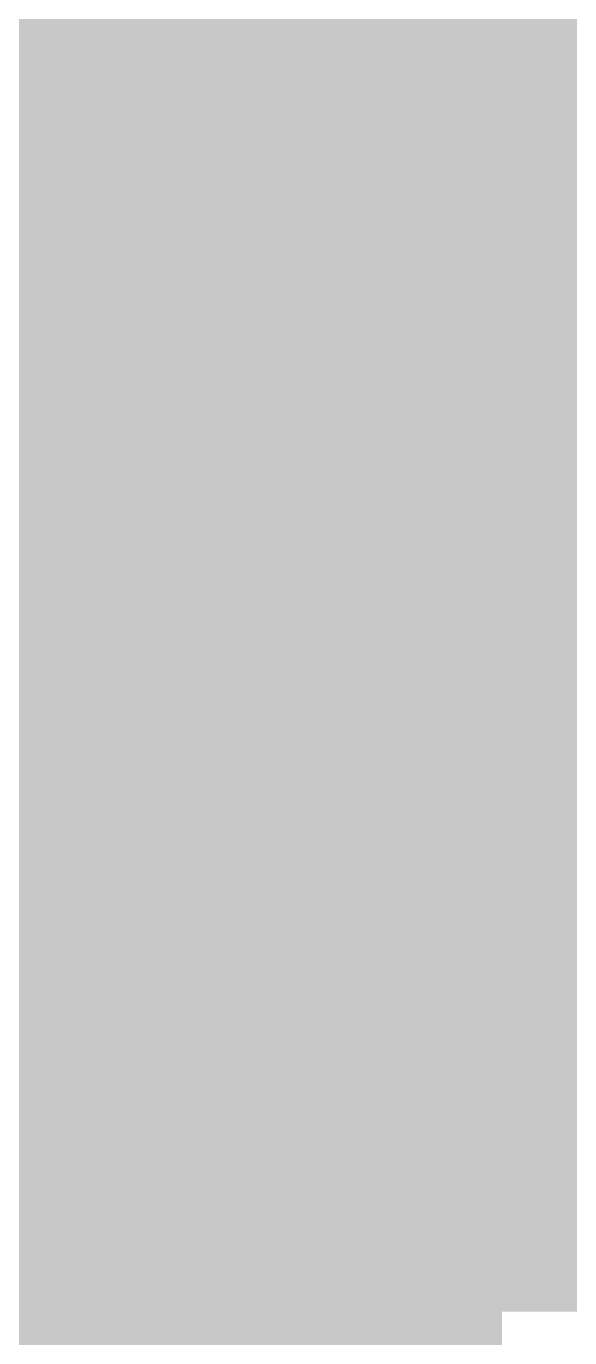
# Model space of a CAD drawing. Extents: x -3 to 92, y -53 to 125.
# Drawn here: x 30.93 to 34.84, y 5.46 to 14.91 of the extents above; entities that cross this region are included whole.
import ezdxf

# ---------------------------------------------------------------- set-up
doc = ezdxf.new("R2010")
doc.units = 0
doc.header["$MEASUREMENT"] = 0
doc.layers.get('0').update_dxf_attribs({"linetype": 'CONTINUOUS'})
for name, color, linetype in [('23-325-0_AST', 7, 'CONTINUOUS'), ('23-325-0_BOT', 7, 'CONTINUOUS'), ('23-325-0_DRD', 2, 'CONTINUOUS'), ('23-325-0_IN1', 4, 'CONTINUOUS'), ('23-325-0_IN2', 3, 'CONTINUOUS'), ('23-325-0_SMT', 10, 'CONTINUOUS'), ('23-325-0_SPT', 14, 'CONTINUOUS'), ('23-325-0_SST', 9, 'CONTINUOUS'), ('23-325-0_TOP', 12, 'CONTINUOUS'), ('THRUHOLE_TAP', 8, 'CONTINUOUS')]:
    doc.layers.add(name, color=color, linetype=linetype)

# ---------------------------------------------------------------- blocks, each defined once
blk = doc.blocks.new('ROUND_68')
at = {"const_width": 0.29972}
blk.add_lwpolyline([(-0.14986, 0, 1), (0.14986, 0, 1)], format="xyb", close=True, dxfattribs=at)
blk = doc.blocks.new('ROUND_78')
at = {"const_width": 0.29972}
blk.add_lwpolyline([(-0.14986, 0, 1), (0.14986, 0, 1)], format="xyb", close=True, dxfattribs=at)
blk = doc.blocks.new('RECTANGLE_5')
blk.add_solid([(0.63627, 0.51308), (0.63627, -0.51308), (-0.63627, 0.51308), (-0.63627, -0.51308)])
blk = doc.blocks.new('RECTANGLE_15')
blk.add_solid([(0.8001, 1.24968), (0.8001, -1.24968), (-0.8001, 1.24968), (-0.8001, -1.24968)])
blk = doc.blocks.new('ROUND_84')
at = {"const_width": 0.10033}
blk.add_lwpolyline([(-0.050164, 0, 1), (0.050164, 0, 1)], format="xyb", close=True, dxfattribs=at)

msp = doc.modelspace()

# ---------------------------------------------------------------- linework, layer by layer
at = {"layer": '23-325-0_AST'}
for points, const_width in [([(32.07512, 12.94638), (32.07512, 13.29436), (31.42488, 13.29436), (31.42488, 12.94892)], 0.1524), ([(32.75076, 12.58316), (32.75076, 12.94384), (32.07512, 12.94384), (31.42488, 12.94384), (30.74924, 12.94384), (30.74924, 12.58316)], 0.1524), ([(32.75076, 12.94384), (33.401, 12.94384)], 0.1524), ([(33.89884, 11.79576), (33.89884, 12.446)], 0.1524), ([(33.89884, 9.79424), (33.89884, 11.79576), (33.53816, 11.79576)], 0.1524), ([(34.99358, 9.99236), (34.99612, 9.98982), (35.56, 9.51992), (35.5473, 9.53262), (35.5727, 9.50976), (36.12896, 10.06602), (36.1061, 10.09142), (35.5473, 9.53262)], 0.1524), ([(30.33522, 11.29538), (33.16478, 11.29538)], 0.1524), ([(35.00882, 9.9695), (34.9885, 9.97458), (35.54984, 9.50722), (35.56, 9.51992), (36.0299, 8.95604), (36.03244, 8.9535)], 0.1524), ([(32.75076, 8.64362), (33.20034, 8.64362), (33.89884, 9.34466), (33.89884, 9.79424), (33.53816, 9.79424)], 0.1524), ([(30.74924, 9.0043), (30.74924, 8.64362), (31.42488, 8.64362), (32.07512, 8.64362), (32.07512, 8.29564), (31.42488, 8.29564), (31.42488, 8.64616)], 0.1524), ([(32.75076, 9.0043), (32.75076, 8.64362), (32.07512, 8.64362)], 0.1524), ([(33.56102, 7.80034), (33.36036, 7.80542), (33.36036, -3.99034), (41.25468, -3.99034), (41.25468, 7.80034), (33.56102, 7.80034)], 0.20066), ([(33.9979, 7.38886), (33.9979, 6.42112)], 0.20066), ([(34.17824, 7.41426), (34.17824, 6.39572)], 0.20066), ([(34.35858, 7.37362), (34.35858, 6.43636)], 0.20066), ([(33.81756, 7.28472), (33.81756, 6.52526)], 0.20066), ([(34.50082, 7.28218), (33.81756, 7.28218)], 0.20066), ([(34.53638, 7.24662), (34.53638, 6.56336)], 0.20066), ([(34.62782, 7.10438), (33.69056, 7.10438)], 0.20066), ([(34.66846, 6.92404), (33.64992, 6.92404)], 0.20066), ([(30.861, 6.858), (32.639, 6.858), (32.639, 3.302), (30.861, 3.302), (30.861, 6.858)], 0.1524), ([(34.64306, 6.7437), (33.67532, 6.7437)], 0.20066), ([(34.53892, 6.56336), (33.77946, 6.56336)], 0.20066), ([(31.7373, 5.7658), (31.7373, 6.1214), (31.90748, 6.17982), (32.07766, 6.17982), (32.2453, 6.1214), (32.2453, 5.7658), (32.07766, 5.70738), (31.90748, 5.70738), (31.2293, 5.9436)], 0.1524)]:
    msp.add_lwpolyline(points, dxfattribs=dict(at, const_width=const_width))
for points, const_width in [([(33.89884, 12.44346, 0.4142136), (33.39846, 12.94384)], 0.1524), ([(31.75, 12.79398, 0.4142136), (29.75102, 10.795)], 0.1524), ([(33.74898, 10.795, 0.4142136), (31.75, 12.79398)], 0.1524), ([(31.75, 12.2936, 0.4142136), (30.2514, 10.795)], 0.1524), ([(33.2486, 10.795, 0.4142136), (31.75, 12.2936)], 0.1524), ([(29.75102, 10.795, 0.4142136), (31.75, 8.79602)], 0.1524), ([(31.75, 8.79602, 0.4142136), (33.74898, 10.795)], 0.1524), ([(33.16478, 10.29462, 0.0851927), (33.25066, 10.795)], 0.1524), ([(30.33522, 10.29462, 0.192222), (31.06873, 9.45789)], 0.1524), ([(31.75, 9.29386, 0.3178067), (33.16478, 10.29462)], 0.1524), ([(32.75076, 9.0043, 0.1386132), (33.54009, 9.79316)], 0.1524), ([(31.06928, 9.45896, 0.1183538), (31.75, 9.29554)], 0.1524), ([(34.16046, 7.41426, 0.4142136), (33.65246, 6.90626)], 0.20066), ([(34.66846, 6.90626, 0.4142136), (34.16046, 7.41426)], 0.20066), ([(33.64992, 6.90626, 0.4142136), (34.16046, 6.39572)], 0.20066), ([(34.16046, 6.39572, 0.4142136), (34.671, 6.90626)], 0.20066)]:
    msp.add_lwpolyline(points, format="xyb", dxfattribs=dict(at, const_width=const_width))
at = {"layer": '23-325-0_BOT', "const_width": 0.254}
for points in [[(30.9626, 39.94912), (30.9626, -4.572)], [(31.1912, 39.88562), (31.1912, -4.572)], [(31.4198, 39.57066), (31.4198, -4.572)], [(31.6484, 39.41826), (31.6484, -4.572)], [(31.877, 39.37508), (31.877, -4.572)], [(32.1056, 36.3474), (32.1056, -4.572)], [(32.3342, 36.22548), (32.3342, -4.572)], [(32.5628, 35.12566), (32.5628, -4.572)], [(33.4772, 35.12566), (33.4772, -4.572)], [(32.7914, 34.97326), (32.7914, -4.572)], [(33.02, 34.93008), (33.02, -4.572)], [(33.2486, 34.97326), (33.2486, -4.572)], [(33.7058, 18.17878), (33.7058, -4.572)], [(34.8488, 18.1229), (34.8488, 5.77596)], [(33.9344, 17.8943), (33.9344, -4.572)], [(34.6202, 17.87906), (34.6202, 5.77596)], [(34.163, 17.79778), (34.163, -4.572)], [(34.3916, 17.7927), (34.3916, 5.77596)], [(36.068, 14.859), (29.0322, 14.859)], [(40.894, 14.6304), (29.0322, 14.6304)], [(40.894, 14.4018), (29.0322, 14.4018)], [(40.894, 14.1732), (29.0322, 14.1732)], [(40.894, 13.9446), (29.0322, 13.9446)], [(40.894, 13.716), (29.0322, 13.716)], [(40.894, 13.4874), (29.0322, 13.4874)], [(40.894, 13.2588), (29.0322, 13.2588)], [(40.894, 13.0302), (29.0322, 13.0302)], [(40.894, 12.8016), (29.0322, 12.8016)], [(40.894, 12.573), (29.0322, 12.573)], [(40.894, 12.3444), (29.0322, 12.3444)], [(40.894, 12.1158), (29.0322, 12.1158)], [(40.894, 11.8872), (29.0322, 11.8872)], [(40.894, 11.6586), (29.0322, 11.6586)], [(40.894, 11.43), (29.0322, 11.43)], [(40.894, 11.2014), (29.0322, 11.2014)], [(40.894, 10.9728), (29.0322, 10.9728)], [(40.894, 10.7442), (29.0322, 10.7442)], [(40.894, 10.5156), (29.0322, 10.5156)], [(40.894, 10.287), (29.0322, 10.287)], [(40.894, 10.0584), (29.0322, 10.0584)], [(40.894, 9.8298), (29.0322, 9.8298)], [(40.894, 9.6012), (29.0322, 9.6012)], [(40.894, 9.3726), (29.0322, 9.3726)], [(40.894, 9.144), (29.0322, 9.144)], [(40.894, 8.9154), (29.0322, 8.9154)], [(40.894, 8.6868), (29.0322, 8.6868)], [(40.894, 8.4582), (29.0322, 8.4582)], [(40.894, 8.2296), (29.0322, 8.2296)], [(40.894, 8.001), (29.0322, 8.001)], [(40.894, 7.7724), (29.05506, 7.7724)], [(40.894, 7.5438), (29.17952, 7.5438)], [(40.894, 7.3152), (29.20238, 7.3152)], [(40.894, 7.0866), (29.13888, 7.0866)], [(40.894, 6.858), (28.94584, 6.858)], [(40.894, 6.6294), (-1.27, 6.6294)], [(40.894, 6.4008), (-1.27, 6.4008)], [(40.894, 6.1722), (-1.27, 6.1722)], [(40.894, 5.9436), (-1.27, 5.9436)], [(34.22904, 5.77596), (34.22904, 3.11404)], [(36.89096, 5.77596), (34.22904, 5.77596)], [(34.22904, 5.715), (-1.27, 5.715)], [(34.22904, 5.4864), (-1.27, 5.4864)]]:
    msp.add_lwpolyline(points, dxfattribs=at)
at = {"layer": '23-325-0_DRD', "const_width": 0.254}
for points in [[(33.909, 13.208), (32.639, 11.938)], [(33.909, 11.938), (32.639, 13.208)]]:
    msp.add_lwpolyline(points, dxfattribs=at)
at = {"layer": '23-325-0_IN1', "const_width": 0.254}
for points in [[(30.9626, 39.94912), (30.9626, -4.572)], [(31.1912, 39.88562), (31.1912, -4.572)], [(31.4198, 39.57066), (31.4198, -4.572)], [(31.6484, 31.58998), (31.6484, -4.572)], [(31.877, 31.43758), (31.877, -4.572)], [(32.1056, 31.4198), (32.1056, -4.572)], [(32.3342, 31.4198), (32.3342, -4.572)], [(32.5628, 31.4198), (32.5628, -4.572)], [(32.7914, 31.4198), (32.7914, -4.572)], [(33.02, 31.4198), (33.02, -4.572)], [(33.2486, 31.4198), (33.2486, -4.572)], [(33.4772, 31.4198), (33.4772, -4.572)], [(33.7058, 18.17878), (33.7058, -4.572)], [(34.8488, 18.1229), (34.8488, 5.77596)], [(33.9344, 17.8943), (33.9344, -4.572)], [(34.6202, 17.87906), (34.6202, 5.77596)], [(34.163, 17.79778), (34.163, -4.572)], [(34.3916, 17.7927), (34.3916, 5.77596)], [(50.80762, 14.859), (27.66822, 14.859)], [(50.75936, 14.6304), (27.6733, 14.6304)], [(50.79746, 14.4018), (27.58694, 14.4018)], [(50.94478, 14.1732), (27.34056, 14.1732)], [(51.31054, 13.9446), (18.36928, 13.9446)], [(50.89906, 13.716), (-2.413, 13.716)], [(50.78222, 13.4874), (-2.413, 13.4874)], [(50.7619, 13.2588), (-2.413, 13.2588)], [(50.83048, 13.0302), (-2.413, 13.0302)], [(51.03114, 12.8016), (-2.413, 12.8016)], [(86.36, 12.573), (-2.413, 12.573)], [(86.36, 12.3444), (-2.413, 12.3444)], [(86.36, 12.1158), (-2.413, 12.1158)], [(86.36, 11.8872), (-2.413, 11.8872)], [(86.36, 11.6586), (-2.413, 11.6586)], [(86.36, 11.43), (-2.413, 11.43)], [(86.36, 11.2014), (-2.413, 11.2014)], [(86.36, 10.9728), (-2.413, 10.9728)], [(86.36, 10.7442), (-2.413, 10.7442)], [(86.36, 10.5156), (-2.413, 10.5156)], [(86.36, 10.287), (-2.413, 10.287)], [(86.36, 10.0584), (-2.413, 10.0584)], [(86.36, 9.8298), (-2.413, 9.8298)], [(86.36, 9.6012), (-2.413, 9.6012)], [(86.36, 9.3726), (-2.413, 9.3726)], [(86.36, 9.144), (-2.413, 9.144)], [(86.36, 8.9154), (-2.413, 8.9154)], [(86.36, 8.6868), (-2.413, 8.6868)], [(86.36, 8.4582), (-2.413, 8.4582)], [(86.36, 8.2296), (-2.413, 8.2296)], [(86.36, 8.001), (-2.413, 8.001)], [(86.36, 7.7724), (29.05506, 7.7724)], [(86.36, 7.5438), (29.17952, 7.5438)], [(86.36, 7.3152), (29.20238, 7.3152)], [(86.36, 7.0866), (29.13888, 7.0866)], [(45.21962, 6.858), (28.94584, 6.858)], [(45.02912, 6.6294), (-2.413, 6.6294)], [(44.96562, 6.4008), (-2.413, 6.4008)], [(44.98848, 6.1722), (-2.413, 6.1722)], [(45.1104, 5.9436), (-2.413, 5.9436)], [(34.22904, 5.77596), (34.22904, 3.11404)], [(36.89096, 5.77596), (34.22904, 5.77596)], [(34.22904, 5.715), (-2.413, 5.715)], [(34.22904, 5.4864), (-2.413, 5.4864)]]:
    msp.add_lwpolyline(points, dxfattribs=at)
at = {"layer": '23-325-0_IN2', "const_width": 0.254}
msp.add_lwpolyline([(27.051, 14.732), (40.259, 14.732), (42.545, 17.018), (42.545, 17.145)], dxfattribs=at)
at = {"layer": '23-325-0_SST'}
for points, const_width in [([(40.26662, 14.2748), (34.60242, 14.2748), (34.60242, 8.636), (40.26662, 8.636), (40.26662, 14.2748)], 0.127), ([(32.07512, 12.94638), (32.07512, 13.29436), (31.42488, 13.29436), (31.42488, 12.94892)], 0.1524), ([(32.75076, 12.58316), (32.75076, 12.94384), (32.07512, 12.94384), (31.42488, 12.94384), (30.74924, 12.94384), (30.74924, 12.58316)], 0.1524), ([(32.75076, 12.94384), (33.401, 12.94384)], 0.1524), ([(33.89884, 11.79576), (33.89884, 12.446)], 0.1524), ([(33.89884, 9.79424), (33.89884, 11.79576), (33.53816, 11.79576)], 0.1524), ([(34.99358, 9.99236), (34.99612, 9.98982), (35.56, 9.51992), (35.5473, 9.53262), (35.5727, 9.50976), (36.12896, 10.06602), (36.1061, 10.09142), (35.5473, 9.53262)], 0.1524), ([(30.33522, 11.29538), (33.16478, 11.29538)], 0.1524), ([(35.00882, 9.9695), (34.9885, 9.97458), (35.54984, 9.50722), (35.56, 9.51992), (36.0299, 8.95604), (36.03244, 8.9535)], 0.1524), ([(32.75076, 8.64362), (33.20034, 8.64362), (33.89884, 9.34466), (33.89884, 9.79424), (33.53816, 9.79424)], 0.1524), ([(30.74924, 9.0043), (30.74924, 8.64362), (31.42488, 8.64362), (32.07512, 8.64362), (32.07512, 8.29564), (31.42488, 8.29564), (31.42488, 8.64616)], 0.1524), ([(32.75076, 9.0043), (32.75076, 8.64362), (32.07512, 8.64362)], 0.1524), ([(34.75482, 8.41502), (34.75482, 8.1788)], 0.1524), ([(34.75482, 8.29818), (33.73882, 8.29818), (33.909, 8.1788)], 0.1524), ([(33.56102, 7.80034), (33.36036, 7.80542), (33.36036, -3.99034), (41.25468, -3.99034), (41.25468, 7.80034), (33.56102, 7.80034)], 0.20066), ([(33.9979, 7.38886), (33.9979, 6.42112)], 0.20066), ([(34.17824, 7.41426), (34.17824, 6.39572)], 0.20066), ([(34.35858, 7.37362), (34.35858, 6.43636)], 0.20066), ([(33.81756, 7.28472), (33.81756, 6.52526)], 0.20066), ([(34.50082, 7.28218), (33.81756, 7.28218)], 0.20066), ([(34.53638, 7.24662), (34.53638, 6.56336)], 0.20066), ([(34.62782, 7.10438), (33.69056, 7.10438)], 0.20066), ([(34.66846, 6.92404), (33.64992, 6.92404)], 0.20066), ([(30.861, 6.858), (30.861, 3.302), (32.639, 3.302), (32.639, 6.858), (30.861, 6.858)], 0.1524), ([(34.64306, 6.7437), (33.67532, 6.7437)], 0.20066), ([(34.53892, 6.56336), (33.77946, 6.56336)], 0.20066)]:
    msp.add_lwpolyline(points, dxfattribs=dict(at, const_width=const_width))
for points, const_width in [([(33.89884, 12.44346, 0.4142136), (33.39846, 12.94384)], 0.1524), ([(31.75, 12.79398, 0.4142136), (29.75102, 10.795)], 0.1524), ([(33.74898, 10.795, 0.4142136), (31.75, 12.79398)], 0.1524), ([(31.75, 12.2936, 0.4142136), (30.2514, 10.795)], 0.1524), ([(33.2486, 10.795, 0.4142136), (31.75, 12.2936)], 0.1524), ([(29.75102, 10.795, 0.4142136), (31.75, 8.79602)], 0.1524), ([(31.75, 8.79602, 0.4142136), (33.74898, 10.795)], 0.1524), ([(33.16478, 10.29462, 0.0851927), (33.25066, 10.795)], 0.1524), ([(30.33522, 10.29462, 0.192222), (31.06873, 9.45789)], 0.1524), ([(31.75, 9.29386, 0.3178067), (33.16478, 10.29462)], 0.1524), ([(32.75076, 9.0043, 0.1386132), (33.54009, 9.79316)], 0.1524), ([(31.06928, 9.45896, 0.1183538), (31.75, 9.29554)], 0.1524), ([(34.16046, 7.41426, 0.4142136), (33.65246, 6.90626)], 0.20066), ([(34.66846, 6.90626, 0.4142136), (34.16046, 7.41426)], 0.20066), ([(33.64992, 6.90626, 0.4142136), (34.16046, 6.39572)], 0.20066), ([(34.16046, 6.39572, 0.4142136), (34.671, 6.90626)], 0.20066)]:
    msp.add_lwpolyline(points, format="xyb", dxfattribs=dict(at, const_width=const_width))
at = {"layer": '23-325-0_TOP'}
for points, const_width in [([(34.8488, 16.78686), (34.8488, 14.35608)], 0.254), ([(34.6202, 16.55826), (34.6202, 14.21892)], 0.254), ([(20.955, 7.62), (23.495, 7.62), (32.004, 16.129), (32.893, 16.129)], 0.762), ([(34.3916, 16.32966), (34.3916, 11.91768)], 0.254), ([(34.163, 16.10106), (34.163, 11.14298)], 0.254), ([(31.98114, 15.1003), (31.00578, 14.12494)], 0.254), ([(32.1056, 15.1003), (32.1056, 14.12494)], 0.254), ([(32.3342, 15.1003), (32.3342, 14.12494)], 0.254), ([(32.5628, 15.1003), (32.5628, 14.12494)], 0.254), ([(32.7914, 15.1003), (32.7914, 14.12494)], 0.254), ([(33.02, 15.1003), (33.02, 10.01014)], 0.254), ([(33.2486, 15.1003), (33.2486, 10.22858)], 0.254), ([(33.4772, 15.1003), (33.4772, 10.45718)], 0.254), ([(33.7058, 15.1003), (33.7058, 10.68578)], 0.254), ([(33.9344, 15.1003), (33.9344, 10.91438)], 0.254), ([(31.877, 14.99616), (31.877, 14.12494)], 0.254), ([(36.05276, 14.8844), (31.76524, 14.8844)], 0.254), ([(31.6484, 14.76756), (31.6484, 14.12494)], 0.254), ([(41.1226, 14.6558), (31.53664, 14.6558)], 0.254), ([(31.4198, 14.53896), (31.4198, 14.12494)], 0.254), ([(41.00322, 14.4272), (31.30804, 14.4272)], 0.254), ([(36.703, 14.3637), (34.925, 14.3637)], 0.254), ([(31.1912, 14.31036), (31.1912, 14.12494)], 0.254), ([(34.60496, 14.1986), (31.07944, 14.1986)], 0.254), ([(32.8803, 14.12494), (31.00578, 14.12494)], 0.254), ([(31.75, 14.12494), (31.75, 12.54506)], 0.254), ([(32.8803, 14.12494), (32.8803, 10.96518)], 0.254), ([(34.5313, 13.97), (32.8803, 13.97)], 0.254), ([(34.5313, 13.97), (34.5313, 12.10056)], 0.254), ([(34.5313, 13.7414), (32.8803, 13.7414)], 0.254), ([(34.5313, 13.5128), (32.8803, 13.5128)], 0.254), ([(34.5313, 13.2842), (32.8803, 13.2842)], 0.254), ([(34.5313, 13.0556), (32.8803, 13.0556)], 0.254), ([(34.5313, 12.827), (32.8803, 12.827)], 0.254), ([(30.6197, 12.54506), (31.75, 12.54506)], 0.254), ([(33.274, 12.573), (33.24606, 12.54506), (31.75, 12.54506)], 0.254), ([(32.8803, 12.54506), (31.75, 12.54506)], 0.254), ([(31.75, 10.96518), (31.75, 12.54506)], 0.254), ([(34.5313, 12.5984), (32.8803, 12.5984)], 0.254), ([(34.5313, 12.3698), (32.8803, 12.3698)], 0.254), ([(34.5313, 12.1412), (32.8803, 12.1412)], 0.254), ([(31.75, 9.04494), (33.42894, 9.04494), (35.22472, 10.84072), (35.22472, 11.42746)], 1.27), ([(34.38906, 11.9126), (32.8803, 11.9126)], 0.254), ([(34.29254, 11.684), (32.8803, 11.684)], 0.254), ([(34.25952, 11.4554), (32.8803, 11.4554)], 0.254), ([(34.25952, 11.42746), (34.25952, 11.2395)], 0.254), ([(34.24428, 11.2268), (32.8803, 11.2268)], 0.254), ([(34.25952, 11.2395), (33.02762, 10.01014)], 0.254), ([(32.8803, 10.96518), (30.6197, 10.96518)], 0.254), ([(30.9626, 10.96518), (30.9626, 10.62482)], 0.254), ([(31.1912, 10.96518), (31.1912, 10.62482)], 0.254), ([(31.4198, 10.96518), (31.4198, 10.62482)], 0.254), ([(31.6484, 10.96518), (31.6484, 10.62482)], 0.254), ([(31.877, 10.96518), (31.877, 10.62482)], 0.254), ([(32.1056, 10.96518), (32.1056, 10.62482)], 0.254), ([(32.3342, 10.96518), (32.3342, 10.62482)], 0.254), ([(32.5628, 10.96518), (32.5628, 10.62482)], 0.254), ([(32.7914, 10.96518), (32.7914, 10.62482)], 0.254), ([(34.01568, 10.9982), (32.8803, 10.9982)], 0.254), ([(33.78708, 10.7696), (27.65044, 10.7696)], 0.254), ([(32.8803, 10.62482), (30.6197, 10.62482)], 0.254), ([(32.8803, 10.62482), (32.8803, 10.01014)], 0.254), ([(33.55848, 10.541), (32.8803, 10.541)], 0.254), ([(33.32988, 10.3124), (32.8803, 10.3124)], 0.254), ([(33.10128, 10.0838), (32.8803, 10.0838)], 0.254), ([(33.02762, 10.01014), (32.8803, 10.01014)], 0.254), ([(31.75, 9.04494), (31.75, 6.096)], 1.27), ([(34.54146, 8.79348), (34.11728, 8.3693)], 0.254), ([(34.57448, 8.7122), (34.46018, 8.7122)], 0.254), ([(34.3916, 8.64108), (34.3916, 5.77596)], 0.254), ([(34.6202, 8.64108), (34.6202, 5.77596)], 0.254), ([(43.18, 8.4836), (34.23158, 8.4836)], 0.254), ([(34.8488, 8.50392), (34.8488, 5.77596)], 0.254), ([(36.703, 8.4963), (34.925, 8.4963)], 0.254), ([(34.163, 8.41248), (34.163, 5.42798)], 0.254), ([(33.9344, 8.22198), (33.9344, 5.65658)], 0.254), ([(43.18, 8.255), (33.98266, 8.255)], 0.254), ([(33.7058, 8.12038), (33.7058, 5.88518)], 0.254), ([(32.8803, 8.07974), (32.8803, 7.46506)], 0.254), ([(33.42894, 8.07974), (32.8803, 8.07974)], 0.254), ([(43.18, 8.0264), (32.8803, 8.0264)], 0.254), ([(33.02, 8.07974), (33.02, 6.57098)], 0.254), ([(33.2486, 8.07974), (33.2486, 6.34238)], 0.254), ([(33.4772, 8.07974), (33.4772, 6.11378)], 0.254), ([(43.18, 7.7978), (32.8803, 7.7978)], 0.254), ([(43.18, 7.5692), (32.8803, 7.5692)], 0.254), ([(32.7152, 7.46506), (32.7152, 6.93928)], 0.254), ([(32.8803, 7.46506), (32.7152, 7.46506)], 0.254), ([(32.7914, 7.46506), (32.7914, 6.79958)], 0.254), ([(43.18, 7.3406), (32.7152, 7.3406)], 0.254), ([(43.18, 7.112), (32.7152, 7.112)], 0.254), ([(32.71774, 6.93928), (32.71774, 6.86308)], 0.254), ([(43.18, 6.8834), (32.71774, 6.8834)], 0.254), ([(32.81934, 6.77164), (34.18078, 5.4102)], 0.254), ([(35.56, 4.445), (33.782, 4.445), (32.131, 6.096), (31.75, 6.096)], 1.27), ([(43.18, 6.6548), (32.93618, 6.6548)], 0.254), ([(43.18, 6.4262), (33.16478, 6.4262)], 0.254), ([(43.18, 6.1976), (33.39338, 6.1976)], 0.254), ([(43.18, 5.969), (33.62198, 5.969)], 0.254), ([(34.22904, 5.7404), (33.85058, 5.7404)], 0.254), ([(34.22904, 5.77596), (34.22904, 5.4102)], 0.254), ([(36.89096, 5.77596), (34.22904, 5.77596)], 0.254), ([(34.22904, 5.5118), (34.07918, 5.5118)], 0.254), ([(34.22904, 5.4102), (34.18078, 5.4102)], 0.254)]:
    msp.add_lwpolyline(points, dxfattribs=dict(at, const_width=const_width))
at = {"layer": '23-325-0_TOP', "const_width": 0.254}
for points in [[(34.925, 14.3637, 0.4142136), (34.5313, 13.97)], [(34.5313, 12.10056, 0.1950509), (34.25834, 11.42746)], [(34.54146, 8.79348, 0.3437156), (34.925, 8.49376)], [(33.42894, 8.07974, 0.198912), (34.11144, 8.36244)], [(32.81426, 6.77926, 0.0331193), (32.71806, 6.8635)], [(32.81426, 6.77926, 0.0331193), (32.71806, 6.8635)]]:
    msp.add_lwpolyline(points, format="xyb", dxfattribs=at)

# ---------------------------------------------------------------- block references
at = {"layer": '23-325-0_BOT'}
msp.add_blockref('ROUND_68', (33.274, 12.573), dxfattribs=at)
at = {"layer": '23-325-0_IN1'}
msp.add_blockref('ROUND_78', (33.274, 12.573), dxfattribs=at)
at = {"layer": '23-325-0_IN2'}
msp.add_blockref('ROUND_78', (33.274, 12.573), dxfattribs=at)
at = {"layer": '23-325-0_SMT'}
for name, p in [('RECTANGLE_15', (31.75, 12.54506)), ('RECTANGLE_15', (31.75, 9.04494)), ('RECTANGLE_5', (31.75, 6.096))]:
    msp.add_blockref(name, p, dxfattribs=at)
at = {"layer": '23-325-0_SPT'}
for name, p in [('RECTANGLE_15', (31.75, 12.54506)), ('RECTANGLE_15', (31.75, 9.04494)), ('RECTANGLE_5', (31.75, 6.096))]:
    msp.add_blockref(name, p, dxfattribs=at)
at = {"layer": '23-325-0_TOP'}
for name, p in [('RECTANGLE_15', (31.75, 12.54506)), ('ROUND_68', (33.274, 12.573)), ('RECTANGLE_15', (31.75, 9.04494)), ('RECTANGLE_5', (31.75, 6.096))]:
    msp.add_blockref(name, p, dxfattribs=at)
at = {"layer": 'THRUHOLE_TAP'}
msp.add_blockref('ROUND_84', (33.274, 12.573), dxfattribs=at)

doc.saveas('drawing.dxf')
